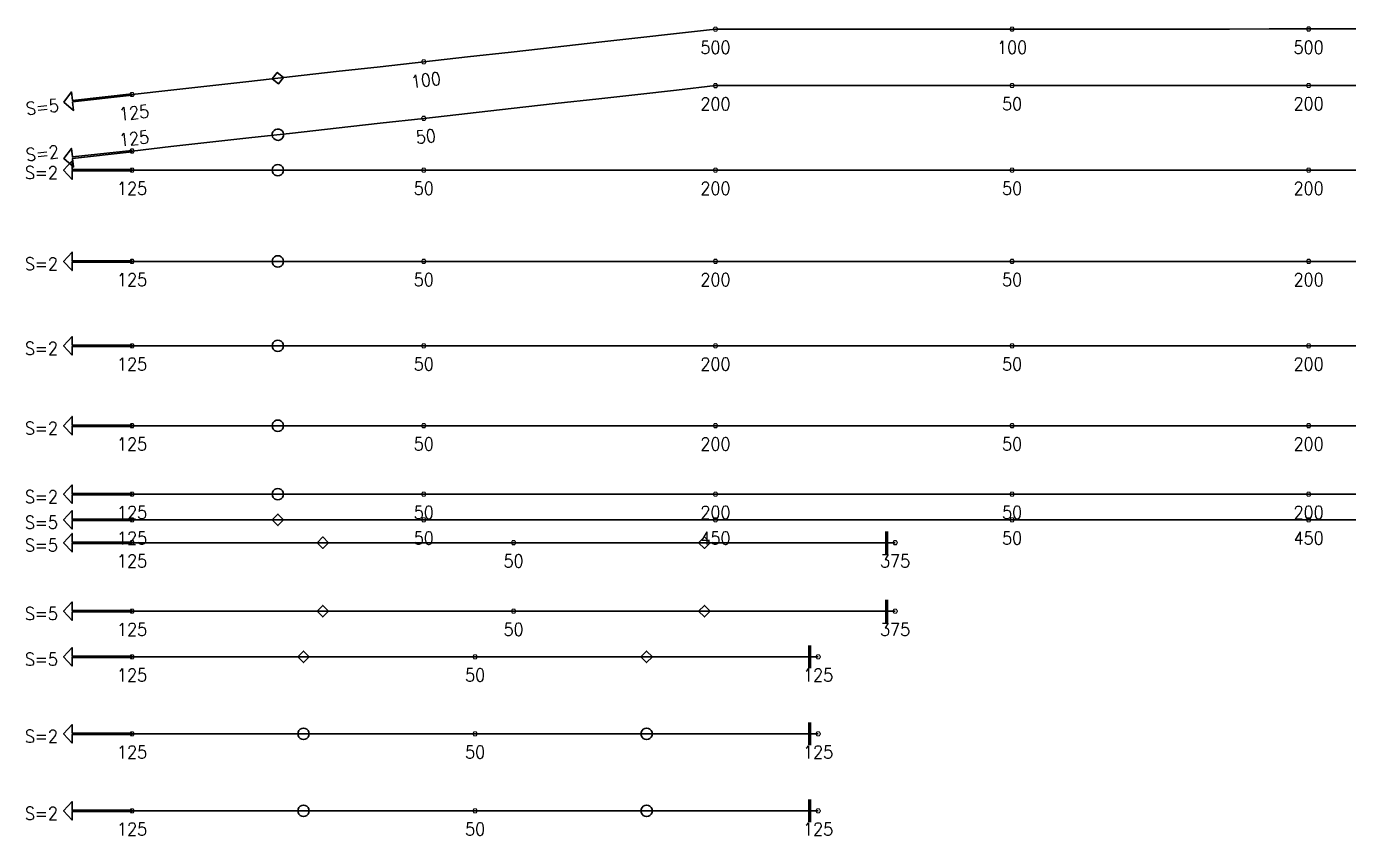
# Model space of a CAD drawing. Header units: millimetres. Extents: x 118516 to 587762, y -24154 to 50684.
# Drawn here: x 380569 to 403750, y 24118 to 38297 of the extents above; entities that cross this region are included whole.
import ezdxf

# ---------------------------------------------------------------- set-up
doc = ezdxf.new("R2010")
doc.units = ezdxf.units.MM
doc.layers.add('Current_plane_Column', color=7, linetype='Continuous', true_color=0x4b00ff)
doc.layers.add('NDC_S-TENDON', color=6, linetype='Continuous', lineweight=35)
doc.layers.add('NDC_S_ANNO', color=7, linetype='Continuous', lineweight=20)
doc.styles.get("Standard").update_dxf_attribs({"font": 'arial.ttf'})

# ---------------------------------------------------------------- blocks, each defined once
blk = doc.blocks.new('TDX')
at = {"layer": 'NDC_S-TENDON', "linetype": 'Continuous'}
for points, elevation in [([(10090, 28750, 20, 20, 0), (10070, 28785, 20, 20, 0), (10030, 28785, 20, 20, 0), (10010, 28750, 20, 20, 0), (10030, 28715, 20, 20, 0), (10070, 28715, 20, 20, 0)], 2900), ([(10090, 28750, 20, 20, 0), (10070, 28785, 20, 20, 0), (10030, 28785, 20, 20, 0), (10010, 28750, 20, 20, 0), (10030, 28715, 20, 20, 0), (10070, 28715, 20, 20, 0)], 2900), ([(10090, 28750, 20, 20, 0), (10070, 28785, 20, 20, 0), (10030, 28785, 20, 20, 0), (10010, 28750, 20, 20, 0), (10030, 28715, 20, 20, 0), (10070, 28715, 20, 20, 0)], 2900), ([(10090, 28750, 20, 20, 0), (10070, 28785, 20, 20, 0), (10030, 28785, 20, 20, 0), (10010, 28750, 20, 20, 0), (10030, 28715, 20, 20, 0), (10070, 28715, 20, 20, 0)], 2900), ([(15290, 28751, 20, 20, 0), (15270, 28786, 20, 20, 0), (15230, 28786, 20, 20, 0), (15210, 28751, 20, 20, 0), (15230, 28717, 20, 20, 0), (15270, 28717, 20, 20, 0)], 2500), ([(15290, 28751, 20, 20, 0), (15270, 28786, 20, 20, 0), (15230, 28786, 20, 20, 0), (15210, 28751, 20, 20, 0), (15230, 28717, 20, 20, 0), (15270, 28717, 20, 20, 0)], 2500), ([(20490, 28753, 20, 20, 0), (20470, 28787, 20, 20, 0), (20430, 28787, 20, 20, 0), (20410, 28753, 20, 20, 0), (20430, 28718, 20, 20, 0), (20470, 28718, 20, 20, 0)], 2900), ([(20490, 28753, 20, 20, 0), (20470, 28787, 20, 20, 0), (20430, 28787, 20, 20, 0), (20410, 28753, 20, 20, 0), (20430, 28718, 20, 20, 0), (20470, 28718, 20, 20, 0)], 2900), ([(20490, 28753, 20, 20, 0), (20470, 28787, 20, 20, 0), (20430, 28787, 20, 20, 0), (20410, 28753, 20, 20, 0), (20430, 28718, 20, 20, 0), (20470, 28718, 20, 20, 0)], 2900), ([(20490, 28753, 20, 20, 0), (20470, 28787, 20, 20, 0), (20430, 28787, 20, 20, 0), (20410, 28753, 20, 20, 0), (20430, 28718, 20, 20, 0), (20470, 28718, 20, 20, 0)], 2900), ([(4975, 28177, 20, 20, 0), (4955, 28212, 20, 20, 0), (4915, 28212, 20, 20, 0), (4895, 28177, 20, 20, 0), (4915, 28143, 20, 20, 0), (4955, 28143, 20, 20, 0)], 2500), ([(4975, 28177, 20, 20, 0), (4955, 28212, 20, 20, 0), (4915, 28212, 20, 20, 0), (4895, 28177, 20, 20, 0), (4915, 28143, 20, 20, 0), (4955, 28143, 20, 20, 0)], 2500), ([(-140, 27605, 20, 20, 0), (-160, 27640, 20, 20, 0), (-200, 27640, 20, 20, 0), (-220, 27605, 20, 20, 0), (-200, 27570, 20, 20, 0), (-160, 27570, 20, 20, 0)], 2875), ([(-140, 27605, 20, 20, 0), (-160, 27640, 20, 20, 0), (-200, 27640, 20, 20, 0), (-220, 27605, 20, 20, 0), (-200, 27570, 20, 20, 0), (-160, 27570, 20, 20, 0)], 2875), ([(10090, 27760, 20, 20, 0), (10070, 27794, 20, 20, 0), (10030, 27794, 20, 20, 0), (10010, 27760, 20, 20, 0), (10030, 27725, 20, 20, 0), (10070, 27725, 20, 20, 0)], 2950), ([(10090, 27760, 20, 20, 0), (10070, 27794, 20, 20, 0), (10030, 27794, 20, 20, 0), (10010, 27760, 20, 20, 0), (10030, 27725, 20, 20, 0), (10070, 27725, 20, 20, 0)], 2950), ([(10090, 27760, 20, 20, 0), (10070, 27794, 20, 20, 0), (10030, 27794, 20, 20, 0), (10010, 27760, 20, 20, 0), (10030, 27725, 20, 20, 0), (10070, 27725, 20, 20, 0)], 2950), ([(10090, 27760, 20, 20, 0), (10070, 27794, 20, 20, 0), (10030, 27794, 20, 20, 0), (10010, 27760, 20, 20, 0), (10030, 27725, 20, 20, 0), (10070, 27725, 20, 20, 0)], 2950), ([(15290, 27761, 20, 20, 0), (15270, 27796, 20, 20, 0), (15230, 27796, 20, 20, 0), (15210, 27761, 20, 20, 0), (15230, 27726, 20, 20, 0), (15270, 27726, 20, 20, 0)], 2800), ([(15290, 27761, 20, 20, 0), (15270, 27796, 20, 20, 0), (15230, 27796, 20, 20, 0), (15210, 27761, 20, 20, 0), (15230, 27726, 20, 20, 0), (15270, 27726, 20, 20, 0)], 2800), ([(20490, 27762, 20, 20, 0), (20470, 27797, 20, 20, 0), (20430, 27797, 20, 20, 0), (20410, 27762, 20, 20, 0), (20430, 27728, 20, 20, 0), (20470, 27728, 20, 20, 0)], 2950), ([(20490, 27762, 20, 20, 0), (20470, 27797, 20, 20, 0), (20430, 27797, 20, 20, 0), (20410, 27762, 20, 20, 0), (20430, 27728, 20, 20, 0), (20470, 27728, 20, 20, 0)], 2950), ([(20490, 27762, 20, 20, 0), (20470, 27797, 20, 20, 0), (20430, 27797, 20, 20, 0), (20410, 27762, 20, 20, 0), (20430, 27728, 20, 20, 0), (20470, 27728, 20, 20, 0)], 2950), ([(20490, 27762, 20, 20, 0), (20470, 27797, 20, 20, 0), (20430, 27797, 20, 20, 0), (20410, 27762, 20, 20, 0), (20430, 27728, 20, 20, 0), (20470, 27728, 20, 20, 0)], 2950), ([(4975, 27187, 20, 20, 0), (4955, 27222, 20, 20, 0), (4915, 27222, 20, 20, 0), (4895, 27187, 20, 20, 0), (4915, 27152, 20, 20, 0), (4955, 27152, 20, 20, 0)], 2800), ([(4975, 27187, 20, 20, 0), (4955, 27222, 20, 20, 0), (4915, 27222, 20, 20, 0), (4895, 27187, 20, 20, 0), (4915, 27152, 20, 20, 0), (4955, 27152, 20, 20, 0)], 2800), ([(-140, 26614, 20, 20, 0), (-160, 26649, 20, 20, 0), (-200, 26649, 20, 20, 0), (-220, 26614, 20, 20, 0), (-200, 26580, 20, 20, 0), (-160, 26580, 20, 20, 0)], 2875), ([(-140, 26614, 20, 20, 0), (-160, 26649, 20, 20, 0), (-200, 26649, 20, 20, 0), (-220, 26614, 20, 20, 0), (-200, 26580, 20, 20, 0), (-160, 26580, 20, 20, 0)], 2875), ([(-140, 26280, 20, 20, 0), (-160, 26315, 20, 20, 0), (-200, 26315, 20, 20, 0), (-220, 26280, 20, 20, 0), (-200, 26245, 20, 20, 0), (-160, 26245, 20, 20, 0)], 2875), ([(-140, 26280, 20, 20, 0), (-160, 26315, 20, 20, 0), (-200, 26315, 20, 20, 0), (-220, 26280, 20, 20, 0), (-200, 26245, 20, 20, 0), (-160, 26245, 20, 20, 0)], 2875), ([(4975, 26280, 20, 20, 0), (4955, 26315, 20, 20, 0), (4915, 26315, 20, 20, 0), (4895, 26280, 20, 20, 0), (4915, 26245, 20, 20, 0), (4955, 26245, 20, 20, 0)], 2800), ([(4975, 26280, 20, 20, 0), (4955, 26315, 20, 20, 0), (4915, 26315, 20, 20, 0), (4895, 26280, 20, 20, 0), (4915, 26245, 20, 20, 0), (4955, 26245, 20, 20, 0)], 2800), ([(10090, 26280, 20, 20, 0), (10070, 26315, 20, 20, 0), (10030, 26315, 20, 20, 0), (10010, 26280, 20, 20, 0), (10030, 26245, 20, 20, 0), (10070, 26245, 20, 20, 0)], 2950), ([(10090, 26280, 20, 20, 0), (10070, 26315, 20, 20, 0), (10030, 26315, 20, 20, 0), (10010, 26280, 20, 20, 0), (10030, 26245, 20, 20, 0), (10070, 26245, 20, 20, 0)], 2950), ([(10090, 26280, 20, 20, 0), (10070, 26315, 20, 20, 0), (10030, 26315, 20, 20, 0), (10010, 26280, 20, 20, 0), (10030, 26245, 20, 20, 0), (10070, 26245, 20, 20, 0)], 2950), ([(10090, 26280, 20, 20, 0), (10070, 26315, 20, 20, 0), (10030, 26315, 20, 20, 0), (10010, 26280, 20, 20, 0), (10030, 26245, 20, 20, 0), (10070, 26245, 20, 20, 0)], 2950), ([(15290, 26280, 20, 20, 0), (15270, 26315, 20, 20, 0), (15230, 26315, 20, 20, 0), (15210, 26280, 20, 20, 0), (15230, 26245, 20, 20, 0), (15270, 26245, 20, 20, 0)], 2800), ([(15290, 26280, 20, 20, 0), (15270, 26315, 20, 20, 0), (15230, 26315, 20, 20, 0), (15210, 26280, 20, 20, 0), (15230, 26245, 20, 20, 0), (15270, 26245, 20, 20, 0)], 2800), ([(20490, 26280, 20, 20, 0), (20470, 26315, 20, 20, 0), (20430, 26315, 20, 20, 0), (20410, 26280, 20, 20, 0), (20430, 26245, 20, 20, 0), (20470, 26245, 20, 20, 0)], 2950), ([(20490, 26280, 20, 20, 0), (20470, 26315, 20, 20, 0), (20430, 26315, 20, 20, 0), (20410, 26280, 20, 20, 0), (20430, 26245, 20, 20, 0), (20470, 26245, 20, 20, 0)], 2950), ([(20490, 26280, 20, 20, 0), (20470, 26315, 20, 20, 0), (20430, 26315, 20, 20, 0), (20410, 26280, 20, 20, 0), (20430, 26245, 20, 20, 0), (20470, 26245, 20, 20, 0)], 2950), ([(20490, 26280, 20, 20, 0), (20470, 26315, 20, 20, 0), (20430, 26315, 20, 20, 0), (20410, 26280, 20, 20, 0), (20430, 26245, 20, 20, 0), (20470, 26245, 20, 20, 0)], 2950), ([(-140, 24680, 20, 20, 0), (-160, 24715, 20, 20, 0), (-200, 24715, 20, 20, 0), (-220, 24680, 20, 20, 0), (-200, 24645, 20, 20, 0), (-160, 24645, 20, 20, 0)], 2875), ([(-140, 24680, 20, 20, 0), (-160, 24715, 20, 20, 0), (-200, 24715, 20, 20, 0), (-220, 24680, 20, 20, 0), (-200, 24645, 20, 20, 0), (-160, 24645, 20, 20, 0)], 2875), ([(4975, 24680, 20, 20, 0), (4955, 24715, 20, 20, 0), (4915, 24715, 20, 20, 0), (4895, 24680, 20, 20, 0), (4915, 24645, 20, 20, 0), (4955, 24645, 20, 20, 0)], 2800), ([(4975, 24680, 20, 20, 0), (4955, 24715, 20, 20, 0), (4915, 24715, 20, 20, 0), (4895, 24680, 20, 20, 0), (4915, 24645, 20, 20, 0), (4955, 24645, 20, 20, 0)], 2800), ([(10090, 24680, 20, 20, 0), (10070, 24715, 20, 20, 0), (10030, 24715, 20, 20, 0), (10010, 24680, 20, 20, 0), (10030, 24645, 20, 20, 0), (10070, 24645, 20, 20, 0)], 2950), ([(10090, 24680, 20, 20, 0), (10070, 24715, 20, 20, 0), (10030, 24715, 20, 20, 0), (10010, 24680, 20, 20, 0), (10030, 24645, 20, 20, 0), (10070, 24645, 20, 20, 0)], 2950), ([(10090, 24680, 20, 20, 0), (10070, 24715, 20, 20, 0), (10030, 24715, 20, 20, 0), (10010, 24680, 20, 20, 0), (10030, 24645, 20, 20, 0), (10070, 24645, 20, 20, 0)], 2950), ([(10090, 24680, 20, 20, 0), (10070, 24715, 20, 20, 0), (10030, 24715, 20, 20, 0), (10010, 24680, 20, 20, 0), (10030, 24645, 20, 20, 0), (10070, 24645, 20, 20, 0)], 2950), ([(15290, 24680, 20, 20, 0), (15270, 24715, 20, 20, 0), (15230, 24715, 20, 20, 0), (15210, 24680, 20, 20, 0), (15230, 24645, 20, 20, 0), (15270, 24645, 20, 20, 0)], 2800), ([(15290, 24680, 20, 20, 0), (15270, 24715, 20, 20, 0), (15230, 24715, 20, 20, 0), (15210, 24680, 20, 20, 0), (15230, 24645, 20, 20, 0), (15270, 24645, 20, 20, 0)], 2800), ([(20490, 24680, 20, 20, 0), (20470, 24715, 20, 20, 0), (20430, 24715, 20, 20, 0), (20410, 24680, 20, 20, 0), (20430, 24645, 20, 20, 0), (20470, 24645, 20, 20, 0)], 2950), ([(20490, 24680, 20, 20, 0), (20470, 24715, 20, 20, 0), (20430, 24715, 20, 20, 0), (20410, 24680, 20, 20, 0), (20430, 24645, 20, 20, 0), (20470, 24645, 20, 20, 0)], 2950), ([(20490, 24680, 20, 20, 0), (20470, 24715, 20, 20, 0), (20430, 24715, 20, 20, 0), (20410, 24680, 20, 20, 0), (20430, 24645, 20, 20, 0), (20470, 24645, 20, 20, 0)], 2950), ([(20490, 24680, 20, 20, 0), (20470, 24715, 20, 20, 0), (20430, 24715, 20, 20, 0), (20410, 24680, 20, 20, 0), (20430, 24645, 20, 20, 0), (20470, 24645, 20, 20, 0)], 2950), ([(-140, 23200, 20, 20, 0), (-160, 23235, 20, 20, 0), (-200, 23235, 20, 20, 0), (-220, 23200, 20, 20, 0), (-200, 23165, 20, 20, 0), (-160, 23165, 20, 20, 0)], 2875), ([(-140, 23200, 20, 20, 0), (-160, 23235, 20, 20, 0), (-200, 23235, 20, 20, 0), (-220, 23200, 20, 20, 0), (-200, 23165, 20, 20, 0), (-160, 23165, 20, 20, 0)], 2875), ([(4975, 23200, 20, 20, 0), (4955, 23235, 20, 20, 0), (4915, 23235, 20, 20, 0), (4895, 23200, 20, 20, 0), (4915, 23165, 20, 20, 0), (4955, 23165, 20, 20, 0)], 2800), ([(4975, 23200, 20, 20, 0), (4955, 23235, 20, 20, 0), (4915, 23235, 20, 20, 0), (4895, 23200, 20, 20, 0), (4915, 23165, 20, 20, 0), (4955, 23165, 20, 20, 0)], 2800), ([(10090, 23200, 20, 20, 0), (10070, 23235, 20, 20, 0), (10030, 23235, 20, 20, 0), (10010, 23200, 20, 20, 0), (10030, 23165, 20, 20, 0), (10070, 23165, 20, 20, 0)], 2950), ([(10090, 23200, 20, 20, 0), (10070, 23235, 20, 20, 0), (10030, 23235, 20, 20, 0), (10010, 23200, 20, 20, 0), (10030, 23165, 20, 20, 0), (10070, 23165, 20, 20, 0)], 2950), ([(10090, 23200, 20, 20, 0), (10070, 23235, 20, 20, 0), (10030, 23235, 20, 20, 0), (10010, 23200, 20, 20, 0), (10030, 23165, 20, 20, 0), (10070, 23165, 20, 20, 0)], 2950), ([(10090, 23200, 20, 20, 0), (10070, 23235, 20, 20, 0), (10030, 23235, 20, 20, 0), (10010, 23200, 20, 20, 0), (10030, 23165, 20, 20, 0), (10070, 23165, 20, 20, 0)], 2950), ([(15290, 23200, 20, 20, 0), (15270, 23235, 20, 20, 0), (15230, 23235, 20, 20, 0), (15210, 23200, 20, 20, 0), (15230, 23165, 20, 20, 0), (15270, 23165, 20, 20, 0)], 2800), ([(15290, 23200, 20, 20, 0), (15270, 23235, 20, 20, 0), (15230, 23235, 20, 20, 0), (15210, 23200, 20, 20, 0), (15230, 23165, 20, 20, 0), (15270, 23165, 20, 20, 0)], 2800), ([(20490, 23200, 20, 20, 0), (20470, 23235, 20, 20, 0), (20430, 23235, 20, 20, 0), (20410, 23200, 20, 20, 0), (20430, 23165, 20, 20, 0), (20470, 23165, 20, 20, 0)], 2950), ([(20490, 23200, 20, 20, 0), (20470, 23235, 20, 20, 0), (20430, 23235, 20, 20, 0), (20410, 23200, 20, 20, 0), (20430, 23165, 20, 20, 0), (20470, 23165, 20, 20, 0)], 2950), ([(20490, 23200, 20, 20, 0), (20470, 23235, 20, 20, 0), (20430, 23235, 20, 20, 0), (20410, 23200, 20, 20, 0), (20430, 23165, 20, 20, 0), (20470, 23165, 20, 20, 0)], 2950), ([(20490, 23200, 20, 20, 0), (20470, 23235, 20, 20, 0), (20430, 23235, 20, 20, 0), (20410, 23200, 20, 20, 0), (20430, 23165, 20, 20, 0), (20470, 23165, 20, 20, 0)], 2950), ([(-140, 21800, 20, 20, 0), (-160, 21835, 20, 20, 0), (-200, 21835, 20, 20, 0), (-220, 21800, 20, 20, 0), (-200, 21765, 20, 20, 0), (-160, 21765, 20, 20, 0)], 2875), ([(-140, 21800, 20, 20, 0), (-160, 21835, 20, 20, 0), (-200, 21835, 20, 20, 0), (-220, 21800, 20, 20, 0), (-200, 21765, 20, 20, 0), (-160, 21765, 20, 20, 0)], 2875), ([(4975, 21800, 20, 20, 0), (4955, 21835, 20, 20, 0), (4915, 21835, 20, 20, 0), (4895, 21800, 20, 20, 0), (4915, 21765, 20, 20, 0), (4955, 21765, 20, 20, 0)], 2800), ([(4975, 21800, 20, 20, 0), (4955, 21835, 20, 20, 0), (4915, 21835, 20, 20, 0), (4895, 21800, 20, 20, 0), (4915, 21765, 20, 20, 0), (4955, 21765, 20, 20, 0)], 2800), ([(10090, 21800, 20, 20, 0), (10070, 21835, 20, 20, 0), (10030, 21835, 20, 20, 0), (10010, 21800, 20, 20, 0), (10030, 21765, 20, 20, 0), (10070, 21765, 20, 20, 0)], 2950), ([(10090, 21800, 20, 20, 0), (10070, 21835, 20, 20, 0), (10030, 21835, 20, 20, 0), (10010, 21800, 20, 20, 0), (10030, 21765, 20, 20, 0), (10070, 21765, 20, 20, 0)], 2950), ([(10090, 21800, 20, 20, 0), (10070, 21835, 20, 20, 0), (10030, 21835, 20, 20, 0), (10010, 21800, 20, 20, 0), (10030, 21765, 20, 20, 0), (10070, 21765, 20, 20, 0)], 2950), ([(10090, 21800, 20, 20, 0), (10070, 21835, 20, 20, 0), (10030, 21835, 20, 20, 0), (10010, 21800, 20, 20, 0), (10030, 21765, 20, 20, 0), (10070, 21765, 20, 20, 0)], 2950), ([(15290, 21800, 20, 20, 0), (15270, 21835, 20, 20, 0), (15230, 21835, 20, 20, 0), (15210, 21800, 20, 20, 0), (15230, 21765, 20, 20, 0), (15270, 21765, 20, 20, 0)], 2800), ([(15290, 21800, 20, 20, 0), (15270, 21835, 20, 20, 0), (15230, 21835, 20, 20, 0), (15210, 21800, 20, 20, 0), (15230, 21765, 20, 20, 0), (15270, 21765, 20, 20, 0)], 2800), ([(20490, 21800, 20, 20, 0), (20470, 21835, 20, 20, 0), (20430, 21835, 20, 20, 0), (20410, 21800, 20, 20, 0), (20430, 21765, 20, 20, 0), (20470, 21765, 20, 20, 0)], 2950), ([(20490, 21800, 20, 20, 0), (20470, 21835, 20, 20, 0), (20430, 21835, 20, 20, 0), (20410, 21800, 20, 20, 0), (20430, 21765, 20, 20, 0), (20470, 21765, 20, 20, 0)], 2950), ([(20490, 21800, 20, 20, 0), (20470, 21835, 20, 20, 0), (20430, 21835, 20, 20, 0), (20410, 21800, 20, 20, 0), (20430, 21765, 20, 20, 0), (20470, 21765, 20, 20, 0)], 2950), ([(20490, 21800, 20, 20, 0), (20470, 21835, 20, 20, 0), (20430, 21835, 20, 20, 0), (20410, 21800, 20, 20, 0), (20430, 21765, 20, 20, 0), (20470, 21765, 20, 20, 0)], 2950), ([(-140, 20600, 20, 20, 0), (-160, 20635, 20, 20, 0), (-200, 20635, 20, 20, 0), (-220, 20600, 20, 20, 0), (-200, 20565, 20, 20, 0), (-160, 20565, 20, 20, 0)], 2875), ([(-140, 20600, 20, 20, 0), (-160, 20635, 20, 20, 0), (-200, 20635, 20, 20, 0), (-220, 20600, 20, 20, 0), (-200, 20565, 20, 20, 0), (-160, 20565, 20, 20, 0)], 2875), ([(4975, 20600, 20, 20, 0), (4955, 20635, 20, 20, 0), (4915, 20635, 20, 20, 0), (4895, 20600, 20, 20, 0), (4915, 20565, 20, 20, 0), (4955, 20565, 20, 20, 0)], 2800), ([(4975, 20600, 20, 20, 0), (4955, 20635, 20, 20, 0), (4915, 20635, 20, 20, 0), (4895, 20600, 20, 20, 0), (4915, 20565, 20, 20, 0), (4955, 20565, 20, 20, 0)], 2800), ([(10090, 20600, 20, 20, 0), (10070, 20635, 20, 20, 0), (10030, 20635, 20, 20, 0), (10010, 20600, 20, 20, 0), (10030, 20565, 20, 20, 0), (10070, 20565, 20, 20, 0)], 2950), ([(10090, 20600, 20, 20, 0), (10070, 20635, 20, 20, 0), (10030, 20635, 20, 20, 0), (10010, 20600, 20, 20, 0), (10030, 20565, 20, 20, 0), (10070, 20565, 20, 20, 0)], 2950), ([(10090, 20600, 20, 20, 0), (10070, 20635, 20, 20, 0), (10030, 20635, 20, 20, 0), (10010, 20600, 20, 20, 0), (10030, 20565, 20, 20, 0), (10070, 20565, 20, 20, 0)], 2950), ([(10090, 20600, 20, 20, 0), (10070, 20635, 20, 20, 0), (10030, 20635, 20, 20, 0), (10010, 20600, 20, 20, 0), (10030, 20565, 20, 20, 0), (10070, 20565, 20, 20, 0)], 2950), ([(15290, 20600, 20, 20, 0), (15270, 20635, 20, 20, 0), (15230, 20635, 20, 20, 0), (15210, 20600, 20, 20, 0), (15230, 20565, 20, 20, 0), (15270, 20565, 20, 20, 0)], 2800), ([(15290, 20600, 20, 20, 0), (15270, 20635, 20, 20, 0), (15230, 20635, 20, 20, 0), (15210, 20600, 20, 20, 0), (15230, 20565, 20, 20, 0), (15270, 20565, 20, 20, 0)], 2800), ([(20490, 20600, 20, 20, 0), (20470, 20635, 20, 20, 0), (20430, 20635, 20, 20, 0), (20410, 20600, 20, 20, 0), (20430, 20565, 20, 20, 0), (20470, 20565, 20, 20, 0)], 2950), ([(20490, 20600, 20, 20, 0), (20470, 20635, 20, 20, 0), (20430, 20635, 20, 20, 0), (20410, 20600, 20, 20, 0), (20430, 20565, 20, 20, 0), (20470, 20565, 20, 20, 0)], 2950), ([(20490, 20600, 20, 20, 0), (20470, 20635, 20, 20, 0), (20430, 20635, 20, 20, 0), (20410, 20600, 20, 20, 0), (20430, 20565, 20, 20, 0), (20470, 20565, 20, 20, 0)], 2950), ([(20490, 20600, 20, 20, 0), (20470, 20635, 20, 20, 0), (20430, 20635, 20, 20, 0), (20410, 20600, 20, 20, 0), (20430, 20565, 20, 20, 0), (20470, 20565, 20, 20, 0)], 2950), ([(-140, 20150, 20, 20, 0), (-160, 20185, 20, 20, 0), (-200, 20185, 20, 20, 0), (-220, 20150, 20, 20, 0), (-200, 20115, 20, 20, 0), (-160, 20115, 20, 20, 0)], 2875), ([(-140, 20150, 20, 20, 0), (-160, 20185, 20, 20, 0), (-200, 20185, 20, 20, 0), (-220, 20150, 20, 20, 0), (-200, 20115, 20, 20, 0), (-160, 20115, 20, 20, 0)], 2875), ([(4975, 20150, 20, 20, 0), (4955, 20185, 20, 20, 0), (4915, 20185, 20, 20, 0), (4895, 20150, 20, 20, 0), (4915, 20115, 20, 20, 0), (4955, 20115, 20, 20, 0)], 2550), ([(4975, 20150, 20, 20, 0), (4955, 20185, 20, 20, 0), (4915, 20185, 20, 20, 0), (4895, 20150, 20, 20, 0), (4915, 20115, 20, 20, 0), (4955, 20115, 20, 20, 0)], 2550), ([(10090, 20150, 20, 20, 0), (10070, 20185, 20, 20, 0), (10030, 20185, 20, 20, 0), (10010, 20150, 20, 20, 0), (10030, 20115, 20, 20, 0), (10070, 20115, 20, 20, 0)], 2950), ([(10090, 20150, 20, 20, 0), (10070, 20185, 20, 20, 0), (10030, 20185, 20, 20, 0), (10010, 20150, 20, 20, 0), (10030, 20115, 20, 20, 0), (10070, 20115, 20, 20, 0)], 2950), ([(10090, 20150, 20, 20, 0), (10070, 20185, 20, 20, 0), (10030, 20185, 20, 20, 0), (10010, 20150, 20, 20, 0), (10030, 20115, 20, 20, 0), (10070, 20115, 20, 20, 0)], 2950), ([(10090, 20150, 20, 20, 0), (10070, 20185, 20, 20, 0), (10030, 20185, 20, 20, 0), (10010, 20150, 20, 20, 0), (10030, 20115, 20, 20, 0), (10070, 20115, 20, 20, 0)], 2950), ([(15290, 20150, 20, 20, 0), (15270, 20185, 20, 20, 0), (15230, 20185, 20, 20, 0), (15210, 20150, 20, 20, 0), (15230, 20115, 20, 20, 0), (15270, 20115, 20, 20, 0)], 2550), ([(15290, 20150, 20, 20, 0), (15270, 20185, 20, 20, 0), (15230, 20185, 20, 20, 0), (15210, 20150, 20, 20, 0), (15230, 20115, 20, 20, 0), (15270, 20115, 20, 20, 0)], 2550), ([(20490, 20150, 20, 20, 0), (20470, 20185, 20, 20, 0), (20430, 20185, 20, 20, 0), (20410, 20150, 20, 20, 0), (20430, 20115, 20, 20, 0), (20470, 20115, 20, 20, 0)], 2950), ([(20490, 20150, 20, 20, 0), (20470, 20185, 20, 20, 0), (20430, 20185, 20, 20, 0), (20410, 20150, 20, 20, 0), (20430, 20115, 20, 20, 0), (20470, 20115, 20, 20, 0)], 2950), ([(20490, 20150, 20, 20, 0), (20470, 20185, 20, 20, 0), (20430, 20185, 20, 20, 0), (20410, 20150, 20, 20, 0), (20430, 20115, 20, 20, 0), (20470, 20115, 20, 20, 0)], 2950), ([(20490, 20150, 20, 20, 0), (20470, 20185, 20, 20, 0), (20430, 20185, 20, 20, 0), (20410, 20150, 20, 20, 0), (20430, 20115, 20, 20, 0), (20470, 20115, 20, 20, 0)], 2950), ([(-140, 19750, 20, 20, 0), (-160, 19785, 20, 20, 0), (-200, 19785, 20, 20, 0), (-220, 19750, 20, 20, 0), (-200, 19715, 20, 20, 0), (-160, 19715, 20, 20, 0)], 2875), ([(-140, 19750, 20, 20, 0), (-160, 19785, 20, 20, 0), (-200, 19785, 20, 20, 0), (-220, 19750, 20, 20, 0), (-200, 19715, 20, 20, 0), (-160, 19715, 20, 20, 0)], 2875), ([(6550, 19750, 20, 20, 0), (6530, 19785, 20, 20, 0), (6490, 19785, 20, 20, 0), (6470, 19750, 20, 20, 0), (6490, 19715, 20, 20, 0), (6530, 19715, 20, 20, 0)], 2550), ([(6550, 19750, 20, 20, 0), (6530, 19785, 20, 20, 0), (6490, 19785, 20, 20, 0), (6470, 19750, 20, 20, 0), (6490, 19715, 20, 20, 0), (6530, 19715, 20, 20, 0)], 2550), ([(13240, 19750, 20, 20, 0), (13220, 19785, 20, 20, 0), (13180, 19785, 20, 20, 0), (13160, 19750, 20, 20, 0), (13180, 19715, 20, 20, 0), (13220, 19715, 20, 20, 0)], 2875), ([(13240, 19750, 20, 20, 0), (13220, 19785, 20, 20, 0), (13180, 19785, 20, 20, 0), (13160, 19750, 20, 20, 0), (13180, 19715, 20, 20, 0), (13220, 19715, 20, 20, 0)], 2875), ([(-140, 18550, 20, 20, 0), (-160, 18585, 20, 20, 0), (-200, 18585, 20, 20, 0), (-220, 18550, 20, 20, 0), (-200, 18515, 20, 20, 0), (-160, 18515, 20, 20, 0)], 2875), ([(-140, 18550, 20, 20, 0), (-160, 18585, 20, 20, 0), (-200, 18585, 20, 20, 0), (-220, 18550, 20, 20, 0), (-200, 18515, 20, 20, 0), (-160, 18515, 20, 20, 0)], 2875), ([(6550, 18550, 20, 20, 0), (6530, 18585, 20, 20, 0), (6490, 18585, 20, 20, 0), (6470, 18550, 20, 20, 0), (6490, 18515, 20, 20, 0), (6530, 18515, 20, 20, 0)], 2550), ([(6550, 18550, 20, 20, 0), (6530, 18585, 20, 20, 0), (6490, 18585, 20, 20, 0), (6470, 18550, 20, 20, 0), (6490, 18515, 20, 20, 0), (6530, 18515, 20, 20, 0)], 2550), ([(13240, 18550, 20, 20, 0), (13220, 18585, 20, 20, 0), (13180, 18585, 20, 20, 0), (13160, 18550, 20, 20, 0), (13180, 18515, 20, 20, 0), (13220, 18515, 20, 20, 0)], 2875), ([(13240, 18550, 20, 20, 0), (13220, 18585, 20, 20, 0), (13180, 18585, 20, 20, 0), (13160, 18550, 20, 20, 0), (13180, 18515, 20, 20, 0), (13220, 18515, 20, 20, 0)], 2875), ([(-140, 17750, 20, 20, 0), (-160, 17785, 20, 20, 0), (-200, 17785, 20, 20, 0), (-220, 17750, 20, 20, 0), (-200, 17715, 20, 20, 0), (-160, 17715, 20, 20, 0)], 2875), ([(-140, 17750, 20, 20, 0), (-160, 17785, 20, 20, 0), (-200, 17785, 20, 20, 0), (-220, 17750, 20, 20, 0), (-200, 17715, 20, 20, 0), (-160, 17715, 20, 20, 0)], 2875), ([(5875, 17750, 20, 20, 0), (5855, 17785, 20, 20, 0), (5815, 17785, 20, 20, 0), (5795, 17750, 20, 20, 0), (5815, 17715, 20, 20, 0), (5855, 17715, 20, 20, 0)], 2550), ([(5875, 17750, 20, 20, 0), (5855, 17785, 20, 20, 0), (5815, 17785, 20, 20, 0), (5795, 17750, 20, 20, 0), (5815, 17715, 20, 20, 0), (5855, 17715, 20, 20, 0)], 2550), ([(11890, 17750, 20, 20, 0), (11870, 17785, 20, 20, 0), (11830, 17785, 20, 20, 0), (11810, 17750, 20, 20, 0), (11830, 17715, 20, 20, 0), (11870, 17715, 20, 20, 0)], 2875), ([(11890, 17750, 20, 20, 0), (11870, 17785, 20, 20, 0), (11830, 17785, 20, 20, 0), (11810, 17750, 20, 20, 0), (11830, 17715, 20, 20, 0), (11870, 17715, 20, 20, 0)], 2875), ([(-140, 16400, 20, 20, 0), (-160, 16435, 20, 20, 0), (-200, 16435, 20, 20, 0), (-220, 16400, 20, 20, 0), (-200, 16365, 20, 20, 0), (-160, 16365, 20, 20, 0)], 2875), ([(-140, 16400, 20, 20, 0), (-160, 16435, 20, 20, 0), (-200, 16435, 20, 20, 0), (-220, 16400, 20, 20, 0), (-200, 16365, 20, 20, 0), (-160, 16365, 20, 20, 0)], 2875), ([(5875, 16400, 20, 20, 0), (5855, 16435, 20, 20, 0), (5815, 16435, 20, 20, 0), (5795, 16400, 20, 20, 0), (5815, 16365, 20, 20, 0), (5855, 16365, 20, 20, 0)], 2800), ([(5875, 16400, 20, 20, 0), (5855, 16435, 20, 20, 0), (5815, 16435, 20, 20, 0), (5795, 16400, 20, 20, 0), (5815, 16365, 20, 20, 0), (5855, 16365, 20, 20, 0)], 2800), ([(11890, 16400, 20, 20, 0), (11870, 16435, 20, 20, 0), (11830, 16435, 20, 20, 0), (11810, 16400, 20, 20, 0), (11830, 16365, 20, 20, 0), (11870, 16365, 20, 20, 0)], 2875), ([(11890, 16400, 20, 20, 0), (11870, 16435, 20, 20, 0), (11830, 16435, 20, 20, 0), (11810, 16400, 20, 20, 0), (11830, 16365, 20, 20, 0), (11870, 16365, 20, 20, 0)], 2875), ([(-140, 15050, 20, 20, 0), (-160, 15085, 20, 20, 0), (-200, 15085, 20, 20, 0), (-220, 15050, 20, 20, 0), (-200, 15015, 20, 20, 0), (-160, 15015, 20, 20, 0)], 2875), ([(-140, 15050, 20, 20, 0), (-160, 15085, 20, 20, 0), (-200, 15085, 20, 20, 0), (-220, 15050, 20, 20, 0), (-200, 15015, 20, 20, 0), (-160, 15015, 20, 20, 0)], 2875), ([(5875, 15050, 20, 20, 0), (5855, 15085, 20, 20, 0), (5815, 15085, 20, 20, 0), (5795, 15050, 20, 20, 0), (5815, 15015, 20, 20, 0), (5855, 15015, 20, 20, 0)], 2800), ([(5875, 15050, 20, 20, 0), (5855, 15085, 20, 20, 0), (5815, 15085, 20, 20, 0), (5795, 15050, 20, 20, 0), (5815, 15015, 20, 20, 0), (5855, 15015, 20, 20, 0)], 2800), ([(11890, 15050, 20, 20, 0), (11870, 15085, 20, 20, 0), (11830, 15085, 20, 20, 0), (11810, 15050, 20, 20, 0), (11830, 15015, 20, 20, 0), (11870, 15015, 20, 20, 0)], 2875), ([(11890, 15050, 20, 20, 0), (11870, 15085, 20, 20, 0), (11830, 15085, 20, 20, 0), (11810, 15050, 20, 20, 0), (11830, 15015, 20, 20, 0), (11870, 15015, 20, 20, 0)], 2875)]:
    blk.add_lwpolyline(points, format="xyseb", close=True, dxfattribs=dict(at, elevation=elevation))
for points, elevation in [([(2278, 27880), (2389, 27792), (2477, 27902), (2366, 27991), (2278, 27880)], 2659), ([(-181, 27617), (-1225, 27500), (-1242, 27649), (-1373, 27471), (-1205, 27327), (-1222, 27476), (-179, 27593)], 2875), ([(2278, 26890), (2286, 26859), (2304, 26833), (2328, 26814), (2357, 26803), (2389, 26801), (2419, 26810), (2445, 26827), (2464, 26851), (2475, 26881), (2477, 26912), (2469, 26942), (2451, 26968), (2427, 26988), (2398, 26999), (2366, 27000), (2336, 26992), (2310, 26975), (2291, 26950), (2280, 26921), (2278, 26890)], 2832), ([(-181, 26626), (-1225, 26510), (-1242, 26659), (-1373, 26481), (-1205, 26337), (-1222, 26486), (-179, 26603)], 2875), ([(-180, 26292), (-1230, 26292), (-1230, 26442), (-1380, 26280), (-1230, 26118), (-1230, 26268), (-180, 26268)], 2875), ([(2277, 26280), (2282, 26249), (2297, 26221), (2319, 26199), (2347, 26185), (2377, 26180), (2408, 26185), (2436, 26199), (2458, 26221), (2473, 26249), (2477, 26280), (2473, 26311), (2458, 26339), (2436, 26361), (2408, 26375), (2377, 26380), (2347, 26375), (2319, 26361), (2297, 26339), (2282, 26311), (2277, 26280)], 2832), ([(-180, 24692), (-1230, 24692), (-1230, 24842), (-1380, 24680), (-1230, 24518), (-1230, 24668), (-180, 24668)], 2875), ([(2277, 24680), (2282, 24649), (2297, 24621), (2319, 24599), (2347, 24585), (2377, 24580), (2408, 24585), (2436, 24599), (2458, 24621), (2473, 24649), (2477, 24680), (2473, 24711), (2458, 24739), (2436, 24761), (2408, 24775), (2377, 24780), (2347, 24775), (2319, 24761), (2297, 24739), (2282, 24711), (2277, 24680)], 2832), ([(-180, 23212), (-1230, 23212), (-1230, 23362), (-1380, 23200), (-1230, 23038), (-1230, 23188), (-180, 23188)], 2875), ([(2277, 23200), (2282, 23169), (2297, 23141), (2319, 23119), (2347, 23105), (2377, 23100), (2408, 23105), (2436, 23119), (2458, 23141), (2473, 23169), (2477, 23200), (2473, 23231), (2458, 23259), (2436, 23281), (2408, 23295), (2377, 23300), (2347, 23295), (2319, 23281), (2297, 23259), (2282, 23231), (2277, 23200)], 2832), ([(-180, 21812), (-1230, 21812), (-1230, 21962), (-1380, 21800), (-1230, 21638), (-1230, 21788), (-180, 21788)], 2875), ([(2277, 21800), (2282, 21769), (2297, 21741), (2319, 21719), (2347, 21705), (2377, 21700), (2408, 21705), (2436, 21719), (2458, 21741), (2473, 21769), (2477, 21800), (2473, 21831), (2458, 21859), (2436, 21881), (2408, 21895), (2377, 21900), (2347, 21895), (2319, 21881), (2297, 21859), (2282, 21831), (2277, 21800)], 2832), ([(-180, 20612), (-1230, 20612), (-1230, 20762), (-1380, 20600), (-1230, 20438), (-1230, 20588), (-180, 20588)], 2875), ([(2277, 20600), (2282, 20569), (2297, 20541), (2319, 20519), (2347, 20505), (2377, 20500), (2408, 20505), (2436, 20519), (2458, 20541), (2473, 20569), (2477, 20600), (2473, 20631), (2458, 20659), (2436, 20681), (2408, 20695), (2377, 20700), (2347, 20695), (2319, 20681), (2297, 20659), (2282, 20631), (2277, 20600)], 2832), ([(-180, 20162), (-1230, 20162), (-1230, 20312), (-1380, 20150), (-1230, 19988), (-1230, 20138), (-180, 20138)], 2875), ([(2277, 20150), (2377, 20050), (2477, 20150), (2377, 20250), (2277, 20150)], 2688), ([(-180, 19762), (-1230, 19762), (-1230, 19912), (-1380, 19750), (-1230, 19588), (-1230, 19738), (-180, 19738)], 2875), ([(3065, 19750), (3165, 19650), (3265, 19750), (3165, 19850), (3065, 19750)], 2688), ([(9755, 19750), (9855, 19650), (9955, 19750), (9855, 19850), (9755, 19750)], 2688), ([(-180, 18562), (-1230, 18562), (-1230, 18712), (-1380, 18550), (-1230, 18388), (-1230, 18538), (-180, 18538)], 2875), ([(3065, 18550), (3165, 18450), (3265, 18550), (3165, 18650), (3065, 18550)], 2688), ([(9755, 18550), (9855, 18450), (9955, 18550), (9855, 18650), (9755, 18550)], 2688), ([(-180, 17762), (-1230, 17762), (-1230, 17912), (-1380, 17750), (-1230, 17588), (-1230, 17738), (-180, 17738)], 2875), ([(2728, 17750), (2828, 17650), (2928, 17750), (2828, 17850), (2728, 17750)], 2688), ([(8743, 17750), (8843, 17650), (8943, 17750), (8843, 17850), (8743, 17750)], 2688), ([(-180, 16412), (-1230, 16412), (-1230, 16562), (-1380, 16400), (-1230, 16238), (-1230, 16388), (-180, 16388)], 2875), ([(2728, 16400), (2732, 16369), (2747, 16341), (2769, 16319), (2797, 16305), (2828, 16300), (2858, 16305), (2886, 16319), (2908, 16341), (2923, 16369), (2928, 16400), (2923, 16431), (2908, 16459), (2886, 16481), (2858, 16495), (2828, 16500), (2797, 16495), (2769, 16481), (2747, 16459), (2732, 16431), (2728, 16400)], 2832), ([(8743, 16400), (8747, 16369), (8762, 16341), (8784, 16319), (8812, 16305), (8843, 16300), (8873, 16305), (8901, 16319), (8923, 16341), (8938, 16369), (8943, 16400), (8938, 16431), (8923, 16459), (8901, 16481), (8873, 16495), (8843, 16500), (8812, 16495), (8784, 16481), (8762, 16459), (8747, 16431), (8743, 16400)], 2832), ([(-180, 15062), (-1230, 15062), (-1230, 15212), (-1380, 15050), (-1230, 14888), (-1230, 15038), (-180, 15038)], 2875), ([(2728, 15050), (2732, 15019), (2747, 14991), (2769, 14969), (2797, 14955), (2828, 14950), (2858, 14955), (2886, 14969), (2908, 14991), (2923, 15019), (2928, 15050), (2923, 15081), (2908, 15109), (2886, 15131), (2858, 15145), (2828, 15150), (2797, 15145), (2769, 15131), (2747, 15109), (2732, 15081), (2728, 15050)], 2832), ([(8743, 15050), (8747, 15019), (8762, 14991), (8784, 14969), (8812, 14955), (8843, 14950), (8873, 14955), (8901, 14969), (8923, 14991), (8938, 15019), (8943, 15050), (8938, 15081), (8923, 15109), (8901, 15131), (8873, 15145), (8843, 15150), (8812, 15145), (8784, 15131), (8762, 15109), (8747, 15081), (8743, 15050)], 2832)]:
    blk.add_lwpolyline(points, close=True, dxfattribs=dict(at, elevation=elevation))
at = {"layer": 'NDC_S-TENDON', "linetype": 'Continuous', "elevation": 2875}
for points in [[(13050, 19550, 60, 60, 0), (13050, 19950, 60, 60, 0)], [(13050, 18350, 60, 60, 0), (13050, 18750, 60, 60, 0)], [(11700, 17550, 60, 60, 0), (11700, 17950, 60, 60, 0)], [(11700, 16200, 60, 60, 0), (11700, 16600, 60, 60, 0)], [(11700, 14850, 60, 60, 0), (11700, 15250, 60, 60, 0)]]:
    blk.add_lwpolyline(points, format="xyseb", dxfattribs=at)
at = {"layer": 'NDC_S-TENDON', "linetype": 'Continuous'}
for points in [[(-180, 27605, 2875), (502, 27681, 2858), (1184, 27758, 2808), (1866, 27834, 2725), (2633, 27920, 2627), (3401, 28006, 2556), (4168, 28092, 2514), (4935, 28177, 2500), (5702, 28263, 2515), (6470, 28349, 2560), (7237, 28435, 2635), (8004, 28521, 2740), (8686, 28597, 2829), (9368, 28674, 2882), (10050, 28750, 2900)], [(10050, 28750, 2900), (10743, 28750, 2882), (11437, 28750, 2829), (12130, 28751, 2740), (12910, 28751, 2635), (13690, 28751, 2560), (14470, 28751, 2515), (15250, 28751, 2500), (16030, 28752, 2515), (16810, 28752, 2560), (17590, 28752, 2635), (18370, 28752, 2740), (19063, 28752, 2829), (19757, 28753, 2882), (20450, 28753, 2900)], [(20450, 28753, 2900), (21143, 28753, 2882), (21837, 28753, 2829), (22530, 28753, 2740), (23570, 28753, 2607), (24610, 28753, 2527), (25650, 28753, 2500), (26690, 28753, 2527), (27730, 28753, 2607), (28770, 28753, 2740), (29463, 28753, 2829), (30157, 28753, 2882), (30850, 28753, 2900)], [(-180, 26614, 2875), (502, 26691, 2872), (1184, 26767, 2862), (1866, 26843, 2845), (2633, 26929, 2825), (3401, 27015, 2811), (4168, 27101, 2803), (4935, 27187, 2800), (5702, 27273, 2806), (6470, 27359, 2822), (7237, 27445, 2851), (8004, 27531, 2890), (8686, 27607, 2923), (9368, 27683, 2943), (10050, 27760, 2950)], [(10050, 27760, 2950), (10743, 27760, 2943), (11437, 27760, 2923), (12130, 27760, 2890), (12910, 27760, 2851), (13690, 27760, 2822), (14470, 27761, 2806), (15250, 27761, 2800), (16030, 27761, 2806), (16810, 27761, 2822), (17590, 27762, 2851), (18370, 27762, 2890), (19063, 27762, 2923), (19757, 27762, 2943), (20450, 27762, 2950)], [(20450, 27762, 2950), (21143, 27762, 2943), (21837, 27762, 2923), (22530, 27762, 2890), (23570, 27762, 2840), (24610, 27762, 2810), (25650, 27762, 2800), (26690, 27762, 2810), (27730, 27762, 2840), (28770, 27762, 2890), (29463, 27762, 2923), (30157, 27762, 2943), (30850, 27762, 2950)], [(-180, 26280, 2875), (502, 26280, 2872), (1184, 26280, 2862), (1866, 26280, 2845), (2633, 26280, 2825), (3401, 26280, 2811), (4168, 26280, 2803), (4935, 26280, 2800), (5702, 26280, 2806), (6470, 26280, 2822), (7237, 26280, 2851), (8004, 26280, 2890), (8686, 26280, 2923), (9368, 26280, 2943), (10050, 26280, 2950)], [(10050, 26280, 2950), (10743, 26280, 2943), (11437, 26280, 2923), (12130, 26280, 2890), (13170, 26280, 2840), (14210, 26280, 2810), (15250, 26280, 2800), (16290, 26280, 2810), (17330, 26280, 2840), (18370, 26280, 2890), (19063, 26280, 2923), (19757, 26280, 2943), (20450, 26280, 2950)], [(20450, 26280, 2950), (21143, 26280, 2943), (21837, 26280, 2923), (22530, 26280, 2890), (23570, 26280, 2840), (24610, 26280, 2810), (25650, 26280, 2800), (26690, 26280, 2810), (27730, 26280, 2840), (28770, 26280, 2890), (29463, 26280, 2923), (30157, 26280, 2943), (30850, 26280, 2950)], [(-180, 24680, 2875), (502, 24680, 2872), (1184, 24680, 2862), (1866, 24680, 2845), (2633, 24680, 2825), (3401, 24680, 2811), (4168, 24680, 2803), (4935, 24680, 2800), (5702, 24680, 2806), (6470, 24680, 2822), (7237, 24680, 2851), (8004, 24680, 2890), (8686, 24680, 2923), (9368, 24680, 2943), (10050, 24680, 2950)], [(10050, 24680, 2950), (10743, 24680, 2943), (11437, 24680, 2923), (12130, 24680, 2890), (13170, 24680, 2840), (14210, 24680, 2810), (15250, 24680, 2800), (16290, 24680, 2810), (17330, 24680, 2840), (18370, 24680, 2890), (19063, 24680, 2923), (19757, 24680, 2943), (20450, 24680, 2950)], [(20450, 24680, 2950), (21143, 24680, 2943), (21837, 24680, 2923), (22530, 24680, 2890), (23570, 24680, 2840), (24610, 24680, 2810), (25650, 24680, 2800), (26690, 24680, 2810), (27730, 24680, 2840), (28770, 24680, 2890), (29463, 24680, 2923), (30157, 24680, 2943), (30850, 24680, 2950)], [(-180, 23200, 2875), (502, 23200, 2872), (1184, 23200, 2862), (1866, 23200, 2845), (2633, 23200, 2825), (3401, 23200, 2811), (4168, 23200, 2803), (4935, 23200, 2800), (5702, 23200, 2806), (6470, 23200, 2822), (7237, 23200, 2851), (8004, 23200, 2890), (8686, 23200, 2923), (9368, 23200, 2943), (10050, 23200, 2950)], [(10050, 23200, 2950), (10743, 23200, 2943), (11437, 23200, 2923), (12130, 23200, 2890), (13170, 23200, 2840), (14210, 23200, 2810), (15250, 23200, 2800), (16290, 23200, 2810), (17330, 23200, 2840), (18370, 23200, 2890), (19063, 23200, 2923), (19757, 23200, 2943), (20450, 23200, 2950)], [(20450, 23200, 2950), (21143, 23200, 2943), (21837, 23200, 2923), (22530, 23200, 2890), (23570, 23200, 2840), (24610, 23200, 2810), (25650, 23200, 2800), (26690, 23200, 2810), (27730, 23200, 2840), (28770, 23200, 2890), (29463, 23200, 2923), (30157, 23200, 2943), (30850, 23200, 2950)], [(-180, 21800, 2875), (502, 21800, 2872), (1184, 21800, 2862), (1866, 21800, 2845), (2633, 21800, 2825), (3401, 21800, 2811), (4168, 21800, 2803), (4935, 21800, 2800), (5702, 21800, 2806), (6470, 21800, 2822), (7237, 21800, 2851), (8004, 21800, 2890), (8686, 21800, 2923), (9368, 21800, 2943), (10050, 21800, 2950)], [(10050, 21800, 2950), (10743, 21800, 2943), (11437, 21800, 2923), (12130, 21800, 2890), (13170, 21800, 2840), (14210, 21800, 2810), (15250, 21800, 2800), (16290, 21800, 2810), (17330, 21800, 2840), (18370, 21800, 2890), (19063, 21800, 2923), (19757, 21800, 2943), (20450, 21800, 2950)], [(20450, 21800, 2950), (21143, 21800, 2943), (21837, 21800, 2923), (22530, 21800, 2890), (23570, 21800, 2840), (24610, 21800, 2810), (25650, 21800, 2800), (26690, 21800, 2810), (27730, 21800, 2840), (28770, 21800, 2890), (29463, 21800, 2923), (30157, 21800, 2943), (30850, 21800, 2950)], [(-180, 20600, 2875), (502, 20600, 2872), (1184, 20600, 2862), (1866, 20600, 2845), (2633, 20600, 2825), (3401, 20600, 2811), (4168, 20600, 2803), (4935, 20600, 2800), (5702, 20600, 2806), (6470, 20600, 2822), (7237, 20600, 2851), (8004, 20600, 2890), (8686, 20600, 2923), (9368, 20600, 2943), (10050, 20600, 2950)], [(10050, 20600, 2950), (10743, 20600, 2943), (11437, 20600, 2923), (12130, 20600, 2890), (13170, 20600, 2840), (14210, 20600, 2810), (15250, 20600, 2800), (16290, 20600, 2810), (17330, 20600, 2840), (18370, 20600, 2890), (19063, 20600, 2923), (19757, 20600, 2943), (20450, 20600, 2950)], [(20450, 20600, 2950), (21143, 20600, 2943), (21837, 20600, 2923), (22530, 20600, 2890), (23570, 20600, 2840), (24610, 20600, 2810), (25650, 20600, 2800), (26690, 20600, 2810), (27730, 20600, 2840), (28770, 20600, 2890), (29463, 20600, 2923), (30157, 20600, 2943), (30850, 20600, 2950)], [(-180, 20150, 2875), (502, 20150, 2861), (1184, 20150, 2817), (1866, 20150, 2745), (2633, 20150, 2660), (3401, 20150, 2599), (4168, 20150, 2562), (4935, 20150, 2550), (5702, 20150, 2565), (6470, 20150, 2610), (7237, 20150, 2685), (8004, 20150, 2790), (8686, 20150, 2879), (9368, 20150, 2932), (10050, 20150, 2950)], [(10050, 20150, 2950), (10743, 20150, 2932), (11437, 20150, 2879), (12130, 20150, 2790), (13170, 20150, 2657), (14210, 20150, 2577), (15250, 20150, 2550), (16290, 20150, 2577), (17330, 20150, 2657), (18370, 20150, 2790), (19063, 20150, 2879), (19757, 20150, 2932), (20450, 20150, 2950)], [(20450, 20150, 2950), (21143, 20150, 2932), (21837, 20150, 2879), (22530, 20150, 2790), (23570, 20150, 2657), (24610, 20150, 2577), (25650, 20150, 2550), (26690, 20150, 2577), (27730, 20150, 2657), (28770, 20150, 2790), (29463, 20150, 2879), (30157, 20150, 2932), (30850, 20150, 2950)], [(-180, 19750, 2875), (712, 19750, 2861), (1604, 19750, 2817), (2496, 19750, 2745), (3500, 19750, 2660), (4503, 19750, 2599), (5507, 19750, 2562), (6510, 19750, 2550), (7514, 19750, 2562), (8517, 19750, 2599), (9521, 19750, 2660), (10524, 19750, 2745), (11416, 19750, 2817), (12308, 19750, 2861), (13200, 19750, 2875)], [(-180, 18550, 2875), (712, 18550, 2861), (1604, 18550, 2817), (2496, 18550, 2745), (3500, 18550, 2660), (4503, 18550, 2599), (5507, 18550, 2562), (6510, 18550, 2550), (7514, 18550, 2562), (8517, 18550, 2599), (9521, 18550, 2660), (10524, 18550, 2745), (11416, 18550, 2817), (12308, 18550, 2861), (13200, 18550, 2875)], [(-180, 17750, 2875), (622, 17750, 2861), (1424, 17750, 2817), (2226, 17750, 2745), (3128, 17750, 2660), (4031, 17750, 2599), (4933, 17750, 2562), (5835, 17750, 2550), (6737, 17750, 2562), (7640, 17750, 2599), (8542, 17750, 2660), (9444, 17750, 2745), (10246, 17750, 2817), (11048, 17750, 2861), (11850, 17750, 2875)], [(-180, 16400, 2875), (622, 16400, 2872), (1424, 16400, 2862), (2226, 16400, 2845), (3128, 16400, 2825), (4031, 16400, 2811), (4933, 16400, 2803), (5835, 16400, 2800), (6737, 16400, 2803), (7640, 16400, 2811), (8542, 16400, 2825), (9444, 16400, 2845), (10246, 16400, 2862), (11048, 16400, 2872), (11850, 16400, 2875)], [(-180, 15050, 2875), (622, 15050, 2872), (1424, 15050, 2862), (2226, 15050, 2845), (3128, 15050, 2825), (4031, 15050, 2811), (4933, 15050, 2803), (5835, 15050, 2800), (6737, 15050, 2803), (7640, 15050, 2811), (8542, 15050, 2825), (9444, 15050, 2845), (10246, 15050, 2862), (11048, 15050, 2872), (11850, 15050, 2875)]]:
    blk.add_polyline3d(points, dxfattribs=at)
at = {"layer": 'NDC_S_ANNO', "linetype": 'Continuous', "char_height": 225, "attachment_point": 5, "line_spacing_factor": 0.75}
for s, insert, rotation in [('\\FSTANDARD.shx;500', (10050, 28430, 2900), 0.0155), ('\\FSTANDARD.shx;100', (15250, 28431, 2500), 0.0155), ('\\FSTANDARD.shx;100', (4971, 27859, 2500), 6.3865), ('\\FSTANDARD.shx;S=5', (-1753, 27386, 3000), 6.3865), ('\\FSTANDARD.shx;125', (-144, 27287, 2875), 6.3865), ('\\FSTANDARD.shx;200', (10050, 27440, 2950), 0.0155), ('\\FSTANDARD.shx;50', (15250, 27441, 2800), 0.0155), ('\\FSTANDARD.shx;125', (-144, 26835, 2875), 6.3865), ('\\FSTANDARD.shx;50', (4971, 26869, 2800), 6.3865), ('\\FSTANDARD.shx;S=2', (-1753, 26576, 3000), 6.3865)]:
    blk.add_mtext(s, dxfattribs=dict(at, insert=insert, rotation=rotation))
for s, insert in [('\\FSTANDARD.shx;500', (20450, 28433, 2900)), ('\\FSTANDARD.shx;200', (20450, 27442, 2950)), ('\\FSTANDARD.shx;S=2', (-1768, 26237, 3000)), ('\\FSTANDARD.shx;125', (-180, 25960, 2875)), ('\\FSTANDARD.shx;50', (4935, 25960, 2800)), ('\\FSTANDARD.shx;200', (10050, 25960, 2950)), ('\\FSTANDARD.shx;50', (15250, 25960, 2800)), ('\\FSTANDARD.shx;200', (20450, 25960, 2950)), ('\\FSTANDARD.shx;S=2', (-1768, 24637, 3000)), ('\\FSTANDARD.shx;125', (-180, 24360, 2875)), ('\\FSTANDARD.shx;50', (4935, 24360, 2800)), ('\\FSTANDARD.shx;200', (10050, 24360, 2950)), ('\\FSTANDARD.shx;50', (15250, 24360, 2800)), ('\\FSTANDARD.shx;200', (20450, 24360, 2950)), ('\\FSTANDARD.shx;S=2', (-1768, 23157, 3000)), ('\\FSTANDARD.shx;125', (-180, 22880, 2875)), ('\\FSTANDARD.shx;50', (4935, 22880, 2800)), ('\\FSTANDARD.shx;200', (10050, 22880, 2950)), ('\\FSTANDARD.shx;50', (15250, 22880, 2800)), ('\\FSTANDARD.shx;200', (20450, 22880, 2950)), ('\\FSTANDARD.shx;S=2', (-1768, 21757, 3000)), ('\\FSTANDARD.shx;125', (-180, 21480, 2875)), ('\\FSTANDARD.shx;50', (4935, 21480, 2800)), ('\\FSTANDARD.shx;200', (10050, 21480, 2950)), ('\\FSTANDARD.shx;50', (15250, 21480, 2800)), ('\\FSTANDARD.shx;200', (20450, 21480, 2950)), ('\\FSTANDARD.shx;S=2', (-1768, 20557, 3000)), ('\\FSTANDARD.shx;S=5', (-1768, 20107, 3000)), ('\\FSTANDARD.shx;125', (-180, 20280, 2875)), ('\\FSTANDARD.shx;50', (4935, 20280, 2800)), ('\\FSTANDARD.shx;200', (10050, 20280, 2950)), ('\\FSTANDARD.shx;50', (15250, 20280, 2800)), ('\\FSTANDARD.shx;200', (20450, 20280, 2950)), ('\\FSTANDARD.shx;125', (-180, 19830, 2875)), ('\\FSTANDARD.shx;50', (4935, 19830, 2550)), ('\\FSTANDARD.shx;450', (10050, 19830, 2950)), ('\\FSTANDARD.shx;50', (15250, 19830, 2550)), ('\\FSTANDARD.shx;450', (20450, 19830, 2950)), ('\\FSTANDARD.shx;S=5', (-1768, 19707, 3000)), ('\\FSTANDARD.shx;125', (-180, 19430, 2875)), ('\\FSTANDARD.shx;50', (6510, 19430, 2550)), ('\\FSTANDARD.shx;375', (13200, 19430, 2875)), ('\\FSTANDARD.shx;S=5', (-1768, 18508, 3000)), ('\\FSTANDARD.shx;125', (-180, 18230, 2875)), ('\\FSTANDARD.shx;50', (6510, 18230, 2550)), ('{\\Fstandard|c0;375}', (13200, 18230, 2875)), ('\\FSTANDARD.shx;S=5', (-1768, 17708, 3000)), ('\\FSTANDARD.shx;125', (-180, 17430, 2875)), ('\\FSTANDARD.shx;50', (5835, 17430, 2550)), ('\\FSTANDARD.shx;125', (11850, 17430, 2875)), ('\\FSTANDARD.shx;S=2', (-1768, 16358, 3000)), ('\\FSTANDARD.shx;125', (-180, 16080, 2875)), ('\\FSTANDARD.shx;50', (5835, 16080, 2800)), ('\\FSTANDARD.shx;125', (11850, 16080, 2875)), ('\\FSTANDARD.shx;S=2', (-1768, 15008, 3000)), ('\\FSTANDARD.shx;125', (-180, 14730, 2875)), ('\\FSTANDARD.shx;50', (5835, 14730, 2800)), ('\\FSTANDARD.shx;125', (11850, 14730, 2875))]:
    blk.add_mtext(s, dxfattribs=dict(at, insert=insert))

msp = doc.modelspace()

# ---------------------------------------------------------------- block references
at = {"layer": 'Current_plane_Column'}
msp.add_blockref('TDX', (382600, 9500), dxfattribs=at)

doc.saveas('drawing.dxf')
